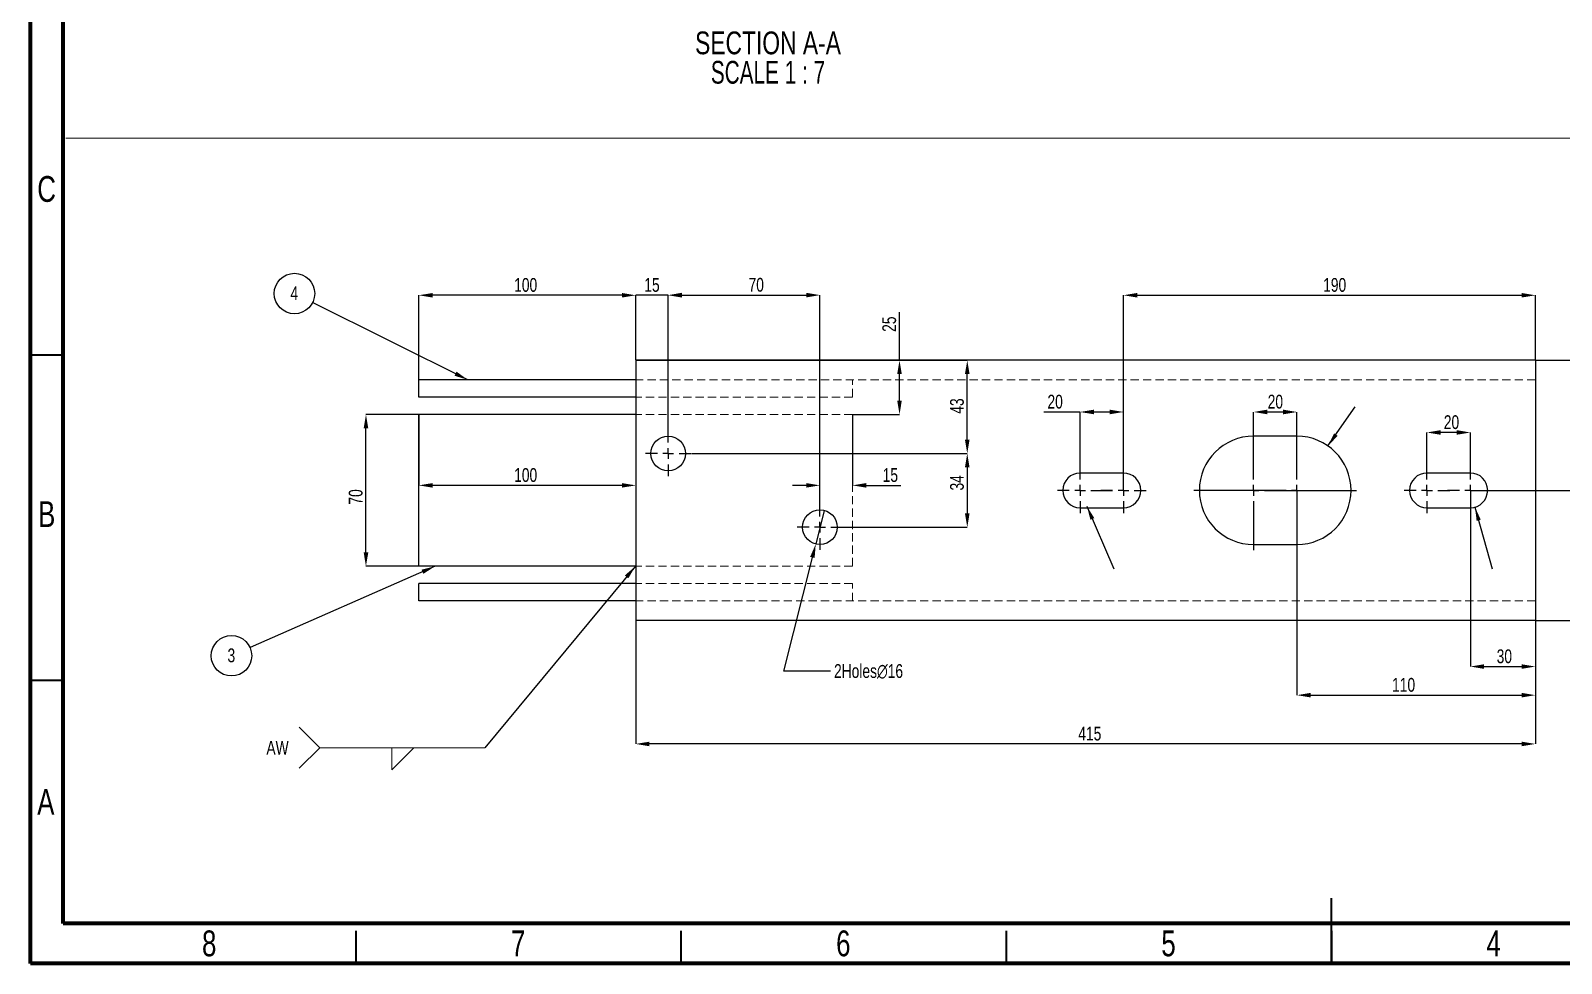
# Model space of a CAD drawing. Header units: millimetres. Extents: x 41 to 1868, y -696 to 319.
# Drawn here: x 509.6 to 745, y -320.2 to -176.8 of the extents above; entities that cross this region are included whole.
import ezdxf

# ---------------------------------------------------------------- set-up
doc = ezdxf.new("R2010")
doc.units = ezdxf.units.MM
doc.header["$PDSIZE"] = -1
doc.linetypes.add('HIDDEN', pattern=[1.905, 1.27, -0.635])
doc.layers.add('FORMAT', color=7, linetype='Continuous')
doc.styles.add('SLDTEXTSTYLE0', font='TXT', dxfattribs={"width": 0.75})
doc.styles.add('SLDTEXTSTYLE12', font='TXT', dxfattribs={"width": 0.681818})
doc.dimstyles.new('SLDDIMSTYLE0', dxfattribs={"dimtxt": 2.5, "dimasz": 2.116667, "dimexe": 0, "dimexo": 0.625, "dimgap": 0, "dimtad": 1, "dimdec": 0, "dimrnd": 1e-09, "dimtxsty": 'Standard', "dimsah": 1, "dimcen": 2.5, "dimazin": 3, "dimtfac": 2.116667, "dimtdec": 0, "dimtmove": 0, "dimatfit": 3, "dimfrac": 2})
doc.dimstyles.new('SLDDIMSTYLE26', dxfattribs={"dimtxt": 2.116667, "dimasz": 2.116667, "dimexe": 0, "dimexo": 0.625, "dimgap": 0.529167, "dimtad": 1, "dimdec": 0, "dimlfac": 3, "dimrnd": 1e-09, "dimzin": 12, "dimtxsty": 'SLDTEXTSTYLE0', "dimsah": 1, "dimcen": 2.5, "dimazin": 3, "dimtfac": 1, "dimtdec": 0, "dimtmove": 0, "dimatfit": 3, "dimfrac": 2, "dimtzin": 12})
doc.dimstyles.new('SLDDIMSTYLE27', dxfattribs={"dimtxt": 2.116667, "dimasz": 2.116667, "dimexe": 0, "dimexo": 0.625, "dimgap": 0.529167, "dimtad": 1, "dimdec": 0, "dimlfac": 3, "dimrnd": 1e-09, "dimzin": 12, "dimtxsty": 'SLDTEXTSTYLE0', "dimsah": 1, "dimcen": 2.5, "dimazin": 3, "dimtfac": 1, "dimtdec": 0, "dimtmove": 0, "dimatfit": 0, "dimfrac": 2, "dimtzin": 12})
doc.dimstyles.new('SLDDIMSTYLE31', dxfattribs={"dimtxt": 2.116667, "dimasz": 2.116667, "dimexe": 0, "dimexo": 0.625, "dimgap": 0.529167, "dimtad": 1, "dimdec": 0, "dimlfac": 3, "dimrnd": 1e-09, "dimzin": 12, "dimtxsty": 'SLDTEXTSTYLE0', "dimblk1": 'NONE', "dimsah": 1, "dimcen": 0, "dimazin": 3, "dimtfac": 1, "dimtdec": 0, "dimtmove": 0, "dimatfit": 3, "dimldrblk": 'NONE', "dimfrac": 2, "dimtzin": 12})

# ---------------------------------------------------------------- blocks, each defined once
blk = doc.blocks.new('*D862')
at = {"layer": 'Defpoints', "color": 0}
for p in [(602.68, -267.52), (741.01, -267.52), (602.68, -286.51)]:
    blk.add_point(p, dxfattribs=at)
at = {"layer": 'FORMAT', "color": 0, "lineweight": -2}
for p, q in [((602.68, -267.58), (602.68, -286.51)), ((741.01, -267.58), (741.01, -286.51)), ((738.89, -286.51), (604.79, -286.51))]:
    blk.add_line(p, q, dxfattribs=at)
at = {"layer": 'FORMAT', "color": 0}
for points in [[(604.79, -286.16), (604.79, -286.86), (602.68, -286.51)], [(738.89, -286.16), (738.89, -286.86), (741.01, -286.51)]]:
    blk.add_solid(points, dxfattribs=at)
at = {"layer": 'FORMAT', "color": 0, "insert": (672.5, -283.86), "char_height": 2.117, "attachment_point": 2, "style": 'SLDTEXTSTYLE0'}
blk.add_mtext('\\A1;415', dxfattribs=at)
blk = doc.blocks.new('*D863')
at = {"layer": 'Defpoints', "color": 0}
for p in [(741.01, -227.52), (741.01, -267.52), (770.38, -267.52)]:
    blk.add_point(p, dxfattribs=at)
at = {"layer": 'FORMAT', "color": 0, "lineweight": -2}
for p, q in [((741.07, -227.52), (770.38, -227.52)), ((770.38, -229.64), (770.38, -265.4)), ((741.07, -267.52), (770.38, -267.52))]:
    blk.add_line(p, q, dxfattribs=at)
at = {"layer": 'FORMAT', "color": 0}
for points in [[(770.03, -229.64), (770.74, -229.64), (770.38, -227.52)], [(770.03, -265.4), (770.74, -265.4), (770.38, -267.52)]]:
    blk.add_solid(points, dxfattribs=at)
at = {"layer": 'FORMAT', "color": 0, "insert": (767.74, -245.63), "char_height": 2.117, "attachment_point": 2, "rotation": 90, "style": 'SLDTEXTSTYLE0'}
blk.add_mtext('\\A1;120', dxfattribs=at)
blk = doc.blocks.new('*D864')
at = {"layer": 'Defpoints', "color": 0}
for p in [(724.34, -238.62), (724.34, -244.85), (731.01, -244.85)]:
    blk.add_point(p, dxfattribs=at)
at = {"layer": 'FORMAT', "color": 0, "lineweight": -2}
for p, q in [((724.34, -244.79), (724.34, -238.62)), ((728.89, -238.62), (726.46, -238.62)), ((731.01, -244.79), (731.01, -238.62))]:
    blk.add_line(p, q, dxfattribs=at)
at = {"layer": 'FORMAT', "color": 0}
for points in [[(726.46, -238.26), (726.46, -238.97), (724.34, -238.62)], [(728.89, -238.26), (728.89, -238.97), (731.01, -238.62)]]:
    blk.add_solid(points, dxfattribs=at)
at = {"layer": 'FORMAT', "color": 0, "insert": (728.11, -235.97), "char_height": 2.117, "attachment_point": 2, "style": 'SLDTEXTSTYLE0'}
blk.add_mtext('\\A1;20', dxfattribs=at)
blk = doc.blocks.new('*D866')
at = {"layer": 'Defpoints', "color": 0}
for p in [(697.68, -235.47), (697.68, -239.19), (704.34, -239.19)]:
    blk.add_point(p, dxfattribs=at)
at = {"layer": 'FORMAT', "color": 0, "lineweight": -2}
for p, q in [((697.68, -239.12), (697.68, -235.47)), ((702.23, -235.47), (699.79, -235.47)), ((704.34, -239.12), (704.34, -235.47))]:
    blk.add_line(p, q, dxfattribs=at)
at = {"layer": 'FORMAT', "color": 0}
for points in [[(699.79, -235.11), (699.79, -235.82), (697.68, -235.47)], [(702.23, -235.11), (702.23, -235.82), (704.34, -235.47)]]:
    blk.add_solid(points, dxfattribs=at)
at = {"layer": 'FORMAT', "color": 0, "insert": (701.03, -232.82), "char_height": 2.117, "attachment_point": 2, "style": 'SLDTEXTSTYLE0'}
blk.add_mtext('\\A1;20', dxfattribs=at)
blk = doc.blocks.new('*D868')
at = {"layer": 'Defpoints', "color": 0}
for p in [(741.01, -227.52), (757.01, -227.52), (731.01, -247.52)]:
    blk.add_point(p, dxfattribs=at)
at = {"layer": 'FORMAT', "color": 0, "lineweight": -2}
for p, q in [((741.07, -227.52), (757.01, -227.52)), ((757.01, -245.4), (757.01, -229.64)), ((731.07, -247.52), (757.01, -247.52))]:
    blk.add_line(p, q, dxfattribs=at)
at = {"layer": 'FORMAT', "color": 0}
for points in [[(756.66, -229.64), (757.36, -229.64), (757.01, -227.52)], [(756.66, -245.4), (757.36, -245.4), (757.01, -247.52)]]:
    blk.add_solid(points, dxfattribs=at)
at = {"layer": 'FORMAT', "color": 0, "insert": (754.36, -238.62), "char_height": 2.117, "attachment_point": 2, "rotation": 90, "style": 'SLDTEXTSTYLE0'}
blk.add_mtext('\\A1;60', dxfattribs=at)
blk = doc.blocks.new('*D869')
at = {"layer": 'Defpoints', "color": 0}
for p in [(731.01, -247.52), (741.01, -267.52), (741.01, -274.61)]:
    blk.add_point(p, dxfattribs=at)
at = {"layer": 'FORMAT', "color": 0, "lineweight": -2}
for p, q in [((731.01, -247.58), (731.01, -274.61)), ((741.01, -267.58), (741.01, -274.61)), ((733.13, -274.61), (738.89, -274.61))]:
    blk.add_line(p, q, dxfattribs=at)
at = {"layer": 'FORMAT', "color": 0}
for points in [[(733.13, -274.26), (733.13, -274.96), (731.01, -274.61)], [(738.89, -274.26), (738.89, -274.96), (741.01, -274.61)]]:
    blk.add_solid(points, dxfattribs=at)
at = {"layer": 'FORMAT', "color": 0, "insert": (736.24, -271.97), "char_height": 2.117, "attachment_point": 2, "style": 'SLDTEXTSTYLE0'}
blk.add_mtext('\\A1;30', dxfattribs=at)
blk = doc.blocks.new('*D870')
at = {"layer": 'Defpoints', "color": 0}
for p in [(704.34, -247.52), (741.01, -267.52), (741.01, -279.01)]:
    blk.add_point(p, dxfattribs=at)
at = {"layer": 'FORMAT', "color": 0, "lineweight": -2}
for p, q in [((704.34, -247.58), (704.34, -279.01)), ((741.01, -267.58), (741.01, -279.01)), ((706.46, -279.01), (738.89, -279.01))]:
    blk.add_line(p, q, dxfattribs=at)
at = {"layer": 'FORMAT', "color": 0}
for points in [[(706.46, -278.66), (706.46, -279.36), (704.34, -279.01)], [(738.89, -278.66), (738.89, -279.36), (741.01, -279.01)]]:
    blk.add_solid(points, dxfattribs=at)
at = {"layer": 'FORMAT', "color": 0, "insert": (720.75, -276.36), "char_height": 2.117, "attachment_point": 2, "style": 'SLDTEXTSTYLE0'}
blk.add_mtext('\\A1;110', dxfattribs=at)
blk = doc.blocks.new('*D871')
at = {"layer": 'Defpoints', "color": 0}
for p in [(741.01, -217.52), (741.01, -227.52), (677.68, -247.52)]:
    blk.add_point(p, dxfattribs=at)
at = {"layer": 'FORMAT', "color": 0, "lineweight": -2}
for p, q in [((677.68, -247.46), (677.68, -217.52)), ((679.79, -217.52), (738.89, -217.52)), ((741.01, -227.46), (741.01, -217.52))]:
    blk.add_line(p, q, dxfattribs=at)
at = {"layer": 'FORMAT', "color": 0}
for points in [[(679.79, -217.17), (679.79, -217.87), (677.68, -217.52)], [(738.89, -217.17), (738.89, -217.87), (741.01, -217.52)]]:
    blk.add_solid(points, dxfattribs=at)
at = {"layer": 'FORMAT', "color": 0, "insert": (710.15, -214.87), "char_height": 2.117, "attachment_point": 2, "style": 'SLDTEXTSTYLE0'}
blk.add_mtext('\\A1;190', dxfattribs=at)
blk = doc.blocks.new('*D872')
at = {"layer": 'Defpoints', "color": 0}
for p in [(671.01, -235.47), (671.01, -244.85), (677.68, -244.85)]:
    blk.add_point(p, dxfattribs=at)
at = {"layer": 'FORMAT', "color": 0, "lineweight": -2}
for p, q in [((671.01, -235.47), (665.45, -235.47)), ((671.01, -244.79), (671.01, -235.47)), ((675.56, -235.47), (673.13, -235.47)), ((677.68, -244.79), (677.68, -235.47))]:
    blk.add_line(p, q, dxfattribs=at)
at = {"layer": 'FORMAT', "color": 0}
for points in [[(673.13, -235.11), (673.13, -235.82), (671.01, -235.47)], [(675.56, -235.11), (675.56, -235.82), (677.68, -235.47)]]:
    blk.add_solid(points, dxfattribs=at)
at = {"layer": 'FORMAT', "color": 0, "insert": (667.17, -232.82), "char_height": 2.117, "attachment_point": 2, "style": 'SLDTEXTSTYLE0'}
blk.add_mtext('\\A1;20', dxfattribs=at)
blk = doc.blocks.new('*D874')
at = {"layer": 'Defpoints', "color": 0}
for p in [(602.68, -217.52), (602.68, -227.52), (607.68, -238.35)]:
    blk.add_point(p, dxfattribs=at)
at = {"layer": 'FORMAT', "color": 0, "lineweight": -2}
for p, q in [((600.56, -217.52), (598.44, -217.52)), ((602.68, -227.46), (602.68, -217.52)), ((607.68, -217.52), (602.68, -217.52)), ((607.68, -238.29), (607.68, -217.52)), ((609.79, -217.52), (611.91, -217.52))]:
    blk.add_line(p, q, dxfattribs=at)
at = {"layer": 'FORMAT', "color": 0}
for points in [[(600.56, -217.17), (600.56, -217.87), (602.68, -217.52)], [(609.79, -217.17), (609.79, -217.87), (607.68, -217.52)]]:
    blk.add_solid(points, dxfattribs=at)
at = {"layer": 'FORMAT', "color": 0, "insert": (605.18, -214.87), "char_height": 2.117, "attachment_point": 2, "style": 'SLDTEXTSTYLE0'}
blk.add_mtext('\\A1;15', dxfattribs=at)
blk = doc.blocks.new('*D875')
at = {"layer": 'Defpoints', "color": 0}
for p in [(631.01, -217.5), (607.68, -238.35), (631.01, -249.69)]:
    blk.add_point(p, dxfattribs=at)
at = {"layer": 'FORMAT', "color": 0, "lineweight": -2}
for p, q in [((607.68, -238.29), (607.68, -217.5)), ((609.79, -217.5), (628.89, -217.5)), ((631.01, -249.62), (631.01, -217.5))]:
    blk.add_line(p, q, dxfattribs=at)
at = {"layer": 'FORMAT', "color": 0}
for points in [[(609.79, -217.14), (609.79, -217.85), (607.68, -217.5)], [(628.89, -217.14), (628.89, -217.85), (631.01, -217.5)]]:
    blk.add_solid(points, dxfattribs=at)
at = {"layer": 'FORMAT', "color": 0, "insert": (621.21, -214.85), "char_height": 2.117, "attachment_point": 2, "style": 'SLDTEXTSTYLE0'}
blk.add_mtext('\\A1;70', dxfattribs=at)
blk = doc.blocks.new('*D876')
at = {"layer": 'Defpoints', "color": 0}
for p in [(602.68, -227.52), (653.66, -227.52), (611.18, -241.85)]:
    blk.add_point(p, dxfattribs=at)
at = {"layer": 'FORMAT', "color": 0, "lineweight": -2}
for p, q in [((602.74, -227.52), (653.66, -227.52)), ((653.66, -239.74), (653.66, -229.64)), ((611.24, -241.85), (653.66, -241.85))]:
    blk.add_line(p, q, dxfattribs=at)
at = {"layer": 'FORMAT', "color": 0}
for points in [[(653.3, -229.64), (654.01, -229.64), (653.66, -227.52)], [(653.3, -239.74), (654.01, -239.74), (653.66, -241.85)]]:
    blk.add_solid(points, dxfattribs=at)
at = {"layer": 'FORMAT', "color": 0, "insert": (651.01, -234.55), "char_height": 2.117, "attachment_point": 2, "rotation": 90, "style": 'SLDTEXTSTYLE0'}
blk.add_mtext('\\A1;43', dxfattribs=at)
blk = doc.blocks.new('*D877')
at = {"layer": 'Defpoints', "color": 0}
for p in [(611.18, -241.85), (634.51, -253.19), (653.66, -253.19)]:
    blk.add_point(p, dxfattribs=at)
at = {"layer": 'FORMAT', "color": 0, "lineweight": -2}
for p, q in [((611.24, -241.85), (653.66, -241.85)), ((653.66, -243.97), (653.66, -251.07)), ((634.57, -253.19), (653.66, -253.19))]:
    blk.add_line(p, q, dxfattribs=at)
at = {"layer": 'FORMAT', "color": 0}
for points in [[(653.3, -243.97), (654.01, -243.97), (653.66, -241.85)], [(653.3, -251.07), (654.01, -251.07), (653.66, -253.19)]]:
    blk.add_solid(points, dxfattribs=at)
at = {"layer": 'FORMAT', "color": 0, "insert": (651.01, -246.36), "char_height": 2.117, "attachment_point": 2, "rotation": 90, "style": 'SLDTEXTSTYLE0'}
blk.add_mtext('\\A1;34', dxfattribs=at)
blk = doc.blocks.new('*D878')
at = {"layer": 'Defpoints', "color": 0}
for p in [(631.66, -250.6), (630.36, -255.77)]:
    blk.add_point(p, dxfattribs=at)
at = {"layer": 'FORMAT', "color": 0, "lineweight": -2}
for p, q in [((631.66, -250.6), (630.36, -255.77)), ((625.46, -275.3), (629.84, -257.83)), ((632.64, -275.3), (625.46, -275.3))]:
    blk.add_line(p, q, dxfattribs=at)
at = {"layer": 'FORMAT', "color": 0}
blk.add_solid([(629.5, -257.74), (630.19, -257.91), (630.36, -255.77)], dxfattribs=at)
at = {"layer": 'FORMAT', "color": 0, "insert": (633.17, -274.24), "char_height": 2.1167, "attachment_point": 1, "style": 'SLDTEXTSTYLE0'}
blk.add_mtext('\\A1;2Holes∅16', dxfattribs=at)
blk = doc.blocks.new('_None')
blk = doc.blocks.new('*D879')
at = {"layer": 'Defpoints', "color": 0}
for p in [(561.2, -235.85), (569.34, -235.85), (569.34, -259.19)]:
    blk.add_point(p, dxfattribs=at)
at = {"layer": 'FORMAT', "color": 0, "lineweight": -2}
for p, q in [((569.28, -235.85), (561.2, -235.85)), ((561.2, -257.07), (561.2, -237.97)), ((569.28, -259.19), (561.2, -259.19))]:
    blk.add_line(p, q, dxfattribs=at)
at = {"layer": 'FORMAT', "color": 0}
for points in [[(560.85, -237.97), (561.56, -237.97), (561.2, -235.85)], [(560.85, -257.07), (561.56, -257.07), (561.2, -259.19)]]:
    blk.add_solid(points, dxfattribs=at)
at = {"layer": 'FORMAT', "color": 0, "insert": (558.56, -248.53), "char_height": 2.117, "attachment_point": 2, "rotation": 90, "style": 'SLDTEXTSTYLE0'}
blk.add_mtext('\\A1;70', dxfattribs=at)
blk = doc.blocks.new('*D880')
at = {"layer": 'Defpoints', "color": 0}
for p in [(636.01, -235.85), (636.01, -246.75), (631.01, -249.69)]:
    blk.add_point(p, dxfattribs=at)
at = {"layer": 'FORMAT', "color": 0, "lineweight": -2}
for p, q in [((636.01, -235.92), (636.01, -246.75)), ((628.89, -246.75), (626.78, -246.75)), ((631.01, -249.62), (631.01, -246.75)), ((638.13, -246.75), (643.42, -246.75))]:
    blk.add_line(p, q, dxfattribs=at)
at = {"layer": 'FORMAT', "color": 0}
for points in [[(628.89, -246.4), (628.89, -247.1), (631.01, -246.75)], [(638.13, -246.4), (638.13, -247.1), (636.01, -246.75)]]:
    blk.add_solid(points, dxfattribs=at)
at = {"layer": 'FORMAT', "color": 0, "insert": (641.83, -244.1), "char_height": 2.117, "attachment_point": 2, "style": 'SLDTEXTSTYLE0'}
blk.add_mtext('\\A1;15', dxfattribs=at)
blk = doc.blocks.new('*D881')
at = {"layer": 'Defpoints', "color": 0}
for p in [(569.34, -217.52), (602.68, -227.52), (569.34, -230.52)]:
    blk.add_point(p, dxfattribs=at)
at = {"layer": 'FORMAT', "color": 0, "lineweight": -2}
for p, q in [((569.34, -230.46), (569.34, -217.52)), ((600.56, -217.52), (571.46, -217.52)), ((602.68, -227.46), (602.68, -217.52))]:
    blk.add_line(p, q, dxfattribs=at)
at = {"layer": 'FORMAT', "color": 0}
for points in [[(571.46, -217.17), (571.46, -217.87), (569.34, -217.52)], [(600.56, -217.17), (600.56, -217.87), (602.68, -217.52)]]:
    blk.add_solid(points, dxfattribs=at)
at = {"layer": 'FORMAT', "color": 0, "insert": (585.76, -214.87), "char_height": 2.117, "attachment_point": 2, "style": 'SLDTEXTSTYLE0'}
blk.add_mtext('\\A1;100', dxfattribs=at)
blk = doc.blocks.new('*D882')
at = {"layer": 'Defpoints', "color": 0}
for p in [(602.68, -227.52), (643.24, -227.52), (636.01, -235.85)]:
    blk.add_point(p, dxfattribs=at)
at = {"layer": 'FORMAT', "color": 0, "lineweight": -2}
for p, q in [((643.24, -227.52), (643.24, -220.11)), ((602.74, -227.52), (643.24, -227.52)), ((643.24, -233.74), (643.24, -229.64)), ((636.07, -235.85), (643.24, -235.85))]:
    blk.add_line(p, q, dxfattribs=at)
at = {"layer": 'FORMAT', "color": 0}
for points in [[(642.89, -229.64), (643.59, -229.64), (643.24, -227.52)], [(642.89, -233.74), (643.59, -233.74), (643.24, -235.85)]]:
    blk.add_solid(points, dxfattribs=at)
at = {"layer": 'FORMAT', "color": 0, "insert": (640.59, -221.97), "char_height": 2.117, "attachment_point": 2, "rotation": 90, "style": 'SLDTEXTSTYLE0'}
blk.add_mtext('\\A1;25', dxfattribs=at)
blk = doc.blocks.new('*D883')
at = {"layer": 'Defpoints', "color": 0}
for p in [(602.68, -227.52), (569.34, -235.85), (569.34, -246.75)]:
    blk.add_point(p, dxfattribs=at)
at = {"layer": 'FORMAT', "color": 0, "lineweight": -2}
for p, q in [((602.68, -227.58), (602.68, -246.75)), ((569.34, -235.92), (569.34, -246.75)), ((600.56, -246.75), (571.46, -246.75))]:
    blk.add_line(p, q, dxfattribs=at)
at = {"layer": 'FORMAT', "color": 0}
for points in [[(571.46, -246.4), (571.46, -247.1), (569.34, -246.75)], [(600.56, -246.4), (600.56, -247.1), (602.68, -246.75)]]:
    blk.add_solid(points, dxfattribs=at)
at = {"layer": 'FORMAT', "color": 0, "insert": (585.76, -244.1), "char_height": 2.117, "attachment_point": 2, "style": 'SLDTEXTSTYLE0'}
blk.add_mtext('\\A1;100', dxfattribs=at)
blk = doc.blocks.new('SW_NOTE_0_54')
at = {"layer": 'FORMAT', "color": 0}
blk.add_circle((-2.79, 1.39), 3.11, dxfattribs=at)
at = {"layer": 'FORMAT', "color": 0, "insert": (-2.81, 2.51), "char_height": 2.12, "attachment_point": 2, "style": 'SLDTEXTSTYLE0'}
blk.add_mtext('4', dxfattribs=at)
blk = doc.blocks.new('SW_NOTE_0_55')
at = {"layer": 'FORMAT', "color": 0}
blk.add_circle((-2.85, -1.25), 3.11, dxfattribs=at)
at = {"layer": 'FORMAT', "color": 0, "insert": (-2.87, -0.13), "char_height": 2.12, "attachment_point": 2, "style": 'SLDTEXTSTYLE0'}
blk.add_mtext('3', dxfattribs=at)
blk = doc.blocks.new('SW_CENTERMARKSYMBOL_66')
at = {"layer": 'FORMAT', "color": 0}
for p, q in [((0, 1.67), (0, 3.5)), ((6.67, 1.67), (6.67, 3.5)), ((-1.67, 0), (-3.5, 0)), ((0, 0), (-0.83, 0)), ((0, 0), (0, 0.83)), ((0, 0), (0, -0.83)), ((0, 0), (0.83, 0)), ((1.67, 0), (3.5, 0)), ((5, 0), (3.17, 0)), ((6.67, 0), (5.83, 0)), ((6.67, 0), (6.67, 0.83)), ((6.67, 0), (6.67, -0.83)), ((6.67, 0), (7.5, 0)), ((8.33, 0), (10.17, 0)), ((0, -1.67), (0, -3.5)), ((6.67, -1.67), (6.67, -3.5))]:
    blk.add_line(p, q, dxfattribs=at)
blk = doc.blocks.new('SW_CENTERMARKSYMBOL_67')
at = {"layer": 'FORMAT', "color": 0}
for p, q in [((0, 1.67), (0, 9.17)), ((6.67, 1.67), (6.67, 9.17)), ((-1.67, 0), (-9.17, 0)), ((5, 0), (-2.5, 0)), ((0, 0), (-0.83, 0)), ((0, 0), (0, 0.83)), ((0, 0), (0.83, 0)), ((0, 0), (0, -0.83)), ((1.67, 0), (9.17, 0)), ((1.67, 0), (5, 0)), ((6.67, 0), (5.83, 0)), ((6.67, 0), (6.67, 0.83)), ((6.67, 0), (7.5, 0)), ((6.67, 0), (6.67, -0.83)), ((8.33, 0), (15.83, 0)), ((0, -1.67), (0, -9.17)), ((6.67, -1.67), (6.67, -9.17))]:
    blk.add_line(p, q, dxfattribs=at)
blk = doc.blocks.new('SW_CENTERMARKSYMBOL_68')
at = {"layer": 'FORMAT', "color": 0}
for p, q in [((0, 1.67), (0, 3.5)), ((6.67, 1.67), (6.67, 3.5)), ((-1.67, 0), (-3.5, 0)), ((0, 0), (-0.83, 0)), ((0, 0), (0, 0.83)), ((0, 0), (0.83, 0)), ((0, 0), (0, -0.83)), ((1.67, 0), (3.5, 0)), ((1.67, 0), (5, 0)), ((5, 0), (3.17, 0)), ((6.67, 0), (5.83, 0)), ((6.67, 0), (6.67, 0.83)), ((6.67, 0), (7.5, 0)), ((6.67, 0), (6.67, -0.83)), ((8.33, 0), (10.17, 0)), ((0, -1.67), (0, -3.5)), ((6.67, -1.67), (6.67, -3.5))]:
    blk.add_line(p, q, dxfattribs=at)
blk = doc.blocks.new('SW_CENTERMARKSYMBOL_69')
at = {"layer": 'FORMAT', "color": 0}
for p, q in [((0, 1.67), (0, 3.5)), ((-1.67, 0), (-3.5, 0)), ((0, 0), (-0.83, 0)), ((0, 0), (0, 0.83)), ((0, 0), (0, -0.83)), ((0, 0), (0.83, 0)), ((1.67, 0), (3.5, 0)), ((0, -1.67), (0, -3.5))]:
    blk.add_line(p, q, dxfattribs=at)
blk = doc.blocks.new('SW_CENTERMARKSYMBOL_70')
at = {"layer": 'FORMAT', "color": 0}
for p, q in [((0, 1.67), (0, 3.5)), ((-1.67, 0), (-3.5, 0)), ((0, 0), (-0.83, 0)), ((0, 0), (0, 0.83)), ((0, 0), (0, -0.83)), ((0, 0), (0.83, 0)), ((1.67, 0), (3.5, 0)), ((0, -1.67), (0, -3.5))]:
    blk.add_line(p, q, dxfattribs=at)
blk = doc.blocks.new('SW_SYMBOL_AWLD_FILL')
at = {"color": 0, "linetype": 'Continuous', "lineweight": 0}
for p, q in [((0, 0), (0, 1250)), ((0, 1250), (1250, 0)), ((1250, 0), (0, 0))]:
    blk.add_line(p, q, dxfattribs=at)
blk = doc.blocks.new('SW_WELDSYMBOL_4')
at = {"color": 0, "linetype": 'Continuous', "lineweight": 0}
for p in [(-28.55, 3.15), (-28.55, -3.15), (0, 0)]:
    blk.add_line(p, (-25.4, 0), dxfattribs=at)
at = {"color": 0, "linetype": 'Continuous', "lineweight": 0, "extrusion": (0, 0, -1), "xscale": 0.0027037109, "yscale": 0.0027037109, "zscale": 0.0027037109, "rotation": 180}
blk.add_blockref('SW_SYMBOL_AWLD_FILL', (14.31, -0.01), dxfattribs=at)
at = {"color": 0, "linetype": 'Continuous', "lineweight": 0, "insert": (-33.59, 1.05), "char_height": 2.117, "attachment_point": 1, "style": 'SLDTEXTSTYLE0'}
blk.add_mtext('AW', dxfattribs=at)
blk = doc.blocks.new('SW_NOTE_0_56')
at = {"layer": 'FORMAT', "color": 0, "char_height": 3.5, "attachment_point": 2}
for s, insert, style in [('SECTION A-A', (14.16, 4.51), 'SLDTEXTSTYLE0'), ('SCALE 1 : 7', (14.15, -0.01), 'SLDTEXTSTYLE12')]:
    blk.add_mtext(s, dxfattribs=dict(at, insert=insert, style=style))

msp = doc.modelspace()

# ---------------------------------------------------------------- linework, layer by layer
at = {"color": 7, "linetype": 'Continuous', "lineweight": 70}
for p, q in [((509.6398, -320.2477), (509.6398, -33.2477)), ((514.6398, -314.1142), (514.6398, -37.1142)), ((904.0422, -314.1142), (514.6398, -314.1142)), ((909.6398, -320.2477), (509.6398, -320.2477))]:
    msp.add_line(p, q, dxfattribs=at)
at = {"color": 7, "linetype": 'Continuous', "lineweight": 18}
msp.add_line((515.0766, -193.3761), (810.8794, -193.3761), dxfattribs=at)
at = {"color": 7, "linetype": 'Continuous', "lineweight": 35}
for p, q in [((514.6398, -226.7477), (509.6398, -226.7477)), ((514.6398, -276.7477), (509.6398, -276.7477)), ((709.6398, -320.2487), (709.6398, -310.2467)), ((559.6398, -315.2477), (559.6398, -320.2477)), ((609.6398, -315.2477), (609.6398, -320.2477)), ((659.6398, -315.2477), (659.6398, -320.2477)), ((709.6398, -315.2477), (709.6398, -320.2477))]:
    msp.add_line(p, q, dxfattribs=at)
at = {"color": 7, "linetype": 'Continuous', "lineweight": 25}
for p, q in [((741.0084, -227.5198), (602.6751, -227.5198)), ((602.6751, -227.5198), (602.6751, -267.5198)), ((741.0084, -227.5198), (741.0084, -267.5198)), ((569.3418, -233.1864), (569.3418, -230.5198)), ((602.6751, -230.5198), (569.3418, -230.5198)), ((602.6751, -233.1864), (569.3418, -233.1864)), ((569.3418, -259.1864), (569.3418, -235.8531)), ((602.6751, -235.8531), (569.3418, -235.8531)), ((704.3418, -239.1864), (697.6751, -239.1864)), ((677.6751, -244.8531), (671.0084, -244.8531)), ((731.0084, -244.8531), (724.3418, -244.8531)), ((671.0084, -250.1864), (677.6751, -250.1864)), ((724.3418, -250.1864), (731.0084, -250.1864)), ((697.6751, -255.8531), (704.3418, -255.8531)), ((602.6751, -259.1864), (569.3418, -259.1864)), ((569.3418, -264.5198), (569.3418, -261.8531)), ((602.6751, -261.8531), (569.3418, -261.8531)), ((602.6751, -264.5198), (569.3418, -264.5198)), ((741.0084, -267.5198), (602.6751, -267.5198))]:
    msp.add_line(p, q, dxfattribs=at)
at = {"color": 7, "linetype": 'HIDDEN', "lineweight": 18}
for p, q in [((741.0084, -230.5198), (602.6751, -230.5198)), ((636.0084, -233.1864), (636.0084, -230.5198)), ((636.0084, -233.1864), (602.6751, -233.1864)), ((636.0084, -235.8531), (602.6751, -235.8531)), ((636.0084, -259.1864), (636.0084, -235.8531)), ((636.0084, -259.1864), (602.6751, -259.1864)), ((636.0084, -261.8531), (602.6751, -261.8531)), ((636.0084, -264.5198), (636.0084, -261.8531)), ((741.0084, -264.5198), (602.6751, -264.5198))]:
    msp.add_line(p, q, dxfattribs=at)
at = {"color": 7, "linetype": 'Continuous', "lineweight": 25}
for centre in [(607.6751, -241.8531), (631.0084, -253.1864)]:
    msp.add_circle(centre, 2.6667, dxfattribs=at)
for centre, radius, start, end in [((697.6751, -247.5198), 8.3333, 90, 270), ((704.3418, -247.5198), 8.3333, 270, 90), ((671.0084, -247.5198), 2.6667, 90, 270), ((677.6751, -247.5198), 2.6667, 270, 90), ((724.3418, -247.5198), 2.6667, 90, 270), ((731.0084, -247.5198), 2.6667, 270, 90)]:
    msp.add_arc(centre, radius, start, end, dxfattribs=at)
at = {"layer": 'FORMAT'}
for p, q in [((709.1181, -240.6911), (713.3183, -234.6861)), ((672.06, -249.9703), (676.1953, -259.6075)), ((731.726, -250.0881), (734.3855, -259.6075))]:
    msp.add_line(p, q, dxfattribs=at)
for points in [[(709.1181, -240.6911), (710.5982, -239.1432), (710.0645, -238.7699)], [(672.06, -249.9703), (672.5954, -252.0439), (673.1939, -251.7871)], [(731.726, -250.0881), (731.9819, -252.2143), (732.6091, -252.0391)]]:
    msp.add_solid(points, dxfattribs=at)

# ---------------------------------------------------------------- block references
at = {"color": 7, "linetype": 'Continuous', "lineweight": 0}
msp.add_blockref('SW_WELDSYMBOL_4', (579.4857, -287.0917), dxfattribs=at)
at = {"layer": 'FORMAT'}
for name, p in [('SW_NOTE_0_56', (608.8614, -181.4748)), ('SW_NOTE_0_54', (552.9961, -218.6482)), ('SW_CENTERMARKSYMBOL_69', (607.6751, -241.8531)), ('SW_CENTERMARKSYMBOL_67', (697.6751, -247.5198)), ('SW_CENTERMARKSYMBOL_68', (671.0084, -247.5198)), ('SW_CENTERMARKSYMBOL_66', (724.3418, -247.5198)), ('SW_CENTERMARKSYMBOL_70', (631.0084, -253.1864)), ('SW_NOTE_0_55', (543.3733, -271.6985))]:
    msp.add_blockref(name, p, dxfattribs=at)

# ---------------------------------------------------------------- texts
at = {"color": 7, "linetype": 'Continuous', "lineweight": 0, "char_height": 3.9688, "attachment_point": 2, "style": 'SLDTEXTSTYLE0'}
for s, insert in [('C', (512.0984, -199.1876)), ('B', (512.1104, -249.1876)), ('A', (511.9795, -293.4376)), ('8', (537.0998, -315.1876)), ('7', (584.5998, -315.1876)), ('6', (634.5998, -315.1876)), ('5', (684.5998, -315.1876)), ('4', (734.5998, -315.1876))]:
    msp.add_mtext(s, dxfattribs=dict(at, insert=insert))

# ---------------------------------------------------------------- dimensions: what is measured, and where the dimension line sits
at = {"layer": 'FORMAT'}
for base, p1, p2, dimstyle, picture, middle in [((569.3418, -217.5198), (602.6751, -227.5198), (569.3418, -230.5198), 'SLDDIMSTYLE26', '*D881', (585.7627, -217.5198)), ((602.6751, -217.5198), (607.6751, -238.3531), (602.6751, -227.5198), 'SLDDIMSTYLE27', '*D874', (605.1751, -217.5198)), ((631.0084, -217.4955), (607.6751, -238.3531), (631.0084, -249.6864), 'SLDDIMSTYLE26', '*D875', (621.213, -217.4955)), ((741.0084, -217.5198), (677.6751, -247.5198), (741.0084, -227.5198), 'SLDDIMSTYLE26', '*D871', (710.1512, -217.5198)), ((569.3418, -246.7496), (602.6751, -227.5198), (569.3418, -235.8531), 'SLDDIMSTYLE26', '*D883', (585.7627, -246.7496)), ((671.0084, -235.4655), (677.6751, -244.8531), (671.0084, -244.8531), 'SLDDIMSTYLE26', '*D872', (667.172, -235.4655)), ((697.6751, -235.4655), (704.3418, -239.1864), (697.6751, -239.1864), 'SLDDIMSTYLE27', '*D866', (701.0342, -235.4655)), ((636.0084, -246.7496), (631.0084, -249.6864), (636.0084, -235.8531), 'SLDDIMSTYLE26', '*D880', (641.8293, -246.7496)), ((724.3418, -238.6159), (731.0084, -244.8531), (724.3418, -244.8531), 'SLDDIMSTYLE27', '*D864', (728.1142, -238.6159)), ((741.0084, -279.0083), (704.3418, -247.5198), (741.0084, -267.5198), 'SLDDIMSTYLE26', '*D870', (720.7533, -279.0083)), ((741.0084, -274.6122), (731.0084, -247.5198), (741.0084, -267.5198), 'SLDDIMSTYLE27', '*D869', (736.241, -274.6122)), ((602.6751, -286.5079), (741.0084, -267.5198), (602.6751, -267.5198), 'SLDDIMSTYLE26', '*D862', (672.5032, -286.5079))]:
    dim = msp.add_linear_dim(base=base, p1=p1, p2=p2, dimstyle=dimstyle, dxfattribs=at)
    dim.commit()
    dim.dimension.update_dxf_attribs({"geometry": picture, "text_midpoint": middle, "dimtype": 160})
for base, p1, p2, picture, middle in [((643.2403, -227.5198), (636.0084, -235.8531), (602.6751, -227.5198), '*D882', (643.2403, -221.9669)), ((653.6574, -227.5198), (611.1751, -241.8531), (602.6751, -227.5198), '*D876', (653.6574, -234.5503)), ((757.0084, -227.5198), (731.0084, -247.5198), (741.0084, -227.5198), '*D868', (757.0084, -238.6159)), ((770.384, -267.5198), (741.0084, -227.5198), (741.0084, -267.5198), '*D863', (770.384, -245.6326)), ((561.2036, -235.8531), (569.3418, -259.1864), (569.3418, -235.8531), '*D879', (561.2036, -248.5328)), ((653.6574, -253.1864), (611.1751, -241.8531), (634.5084, -253.1864), '*D877', (653.6574, -246.3618))]:
    dim = msp.add_linear_dim(base=base, p1=p1, p2=p2, angle=90, dimstyle='SLDDIMSTYLE26', dxfattribs=at)
    dim.commit()
    dim.dimension.update_dxf_attribs({"geometry": picture, "text_midpoint": middle, "dimtype": 160})
dim = msp.add_diameter_dim_2p(p1=(631.6577, -250.6), p2=(630.3592, -255.7728), text='2Holes<>', dimstyle='SLDDIMSTYLE31', dxfattribs=at)
dim.commit()
dim.dimension.update_dxf_attribs({"geometry": '*D878', "text_midpoint": (639.3849, -275.2982), "dimtype": 163})

# ---------------------------------------------------------------- leaders
at = {"color": 7, "linetype": 'Continuous', "lineweight": 0}
msp.add_leader([(602.6298, -259.1864), (579.4857, -287.0917)], dimstyle='SLDDIMSTYLE0', dxfattribs=at)
at = {"layer": 'FORMAT'}
for points in [[(576.861, -230.5198), (552.9961, -218.6482)], [(571.8248, -259.1864), (543.3733, -271.6985)]]:
    msp.add_leader(points, dimstyle='SLDDIMSTYLE0', dxfattribs=at)

doc.saveas('drawing.dxf')
